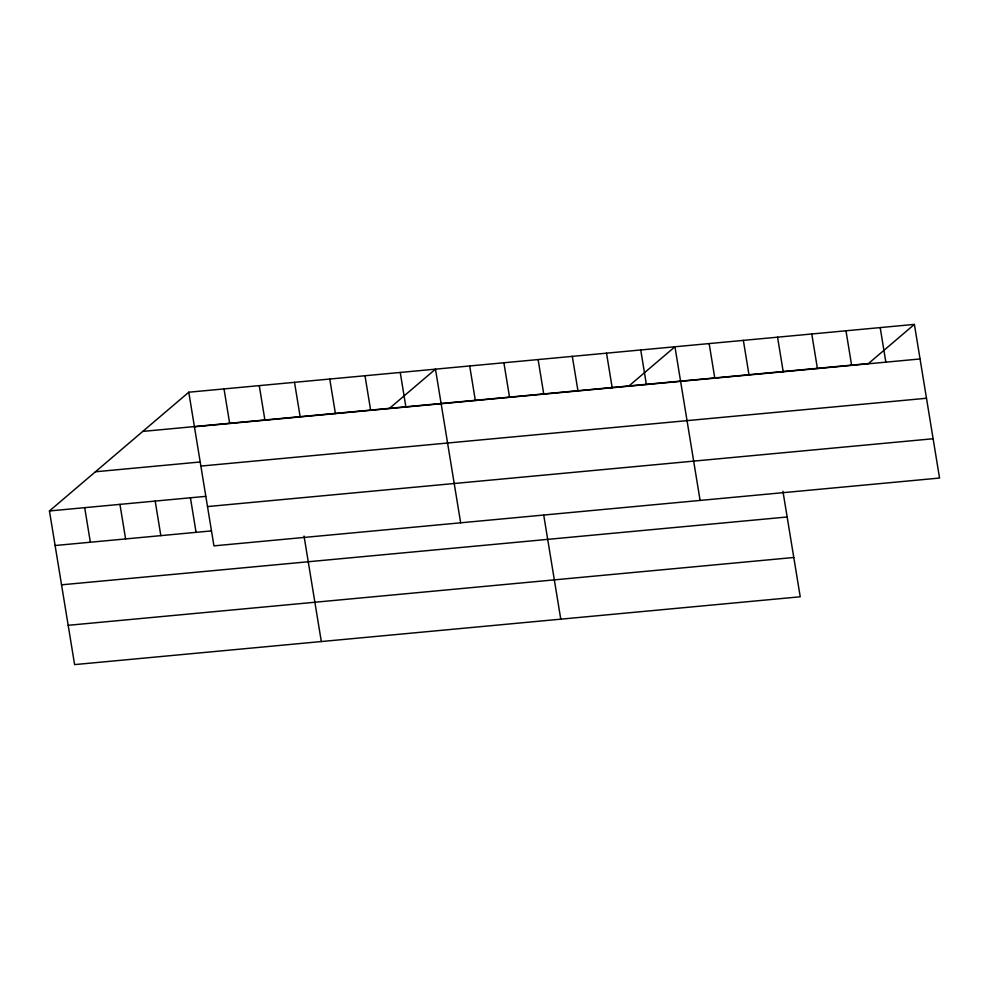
<?xml version="1.0" encoding="UTF-8"?>
<svg xmlns="http://www.w3.org/2000/svg" width="989" height="989" viewBox="0 0 989 989"><rect width="100%" height="100%" fill="white"/><g stroke="black" fill="none" stroke-linecap="round" stroke-linejoin="round"><path stroke-width="1.48" d="M782.942 491.298L800.225 596.787L74.608 664.608L49.45 510.954L188.775 392.213L914.392 324.392L939.55 478.046L213.945 545.866L188.775 392.213M389.505 408.346L435.481 369.157L460.651 522.81M628.955 385.957L674.943 346.768L700.101 500.422M914.392 324.392L868.416 363.569L142.799 431.402M194.437 426.778L920.054 358.958M95.426 471.778L199.63 462.036M200.878 466.079L926.483 398.258M49.45 510.954L205.749 496.354M207.505 506.566L933.109 438.745M55.112 545.52L211.411 530.908M61.541 584.82L787.157 516.987M68.179 625.308L793.784 557.487M880.185 327.582L885.847 362.147M845.978 330.783L851.628 365.349M811.771 333.985L817.421 368.551M777.564 337.175L783.214 371.74M743.357 340.377L749.007 374.942M709.15 343.579L714.8 378.144M640.736 349.97L646.386 384.536M606.529 353.172L612.179 387.737M572.31 356.361L577.972 390.927M538.103 359.563L543.765 394.129M543.74 515.195L560.775 619.163M503.896 362.765L509.558 397.331M469.688 365.955L475.35 400.52M400.248 372.457L405.898 407.011M365.003 375.746L370.652 410.311M329.757 379.047L335.419 413.6M294.512 382.335L300.174 416.901M304.043 536.063L321.314 641.552M259.266 385.636L264.928 420.189M224.021 388.924L229.683 423.49M190.42 497.776L196.082 532.342M155.186 501.077L160.836 535.642M119.941 504.365L125.603 538.931M84.695 507.666L90.358 542.232"/></g></svg>
